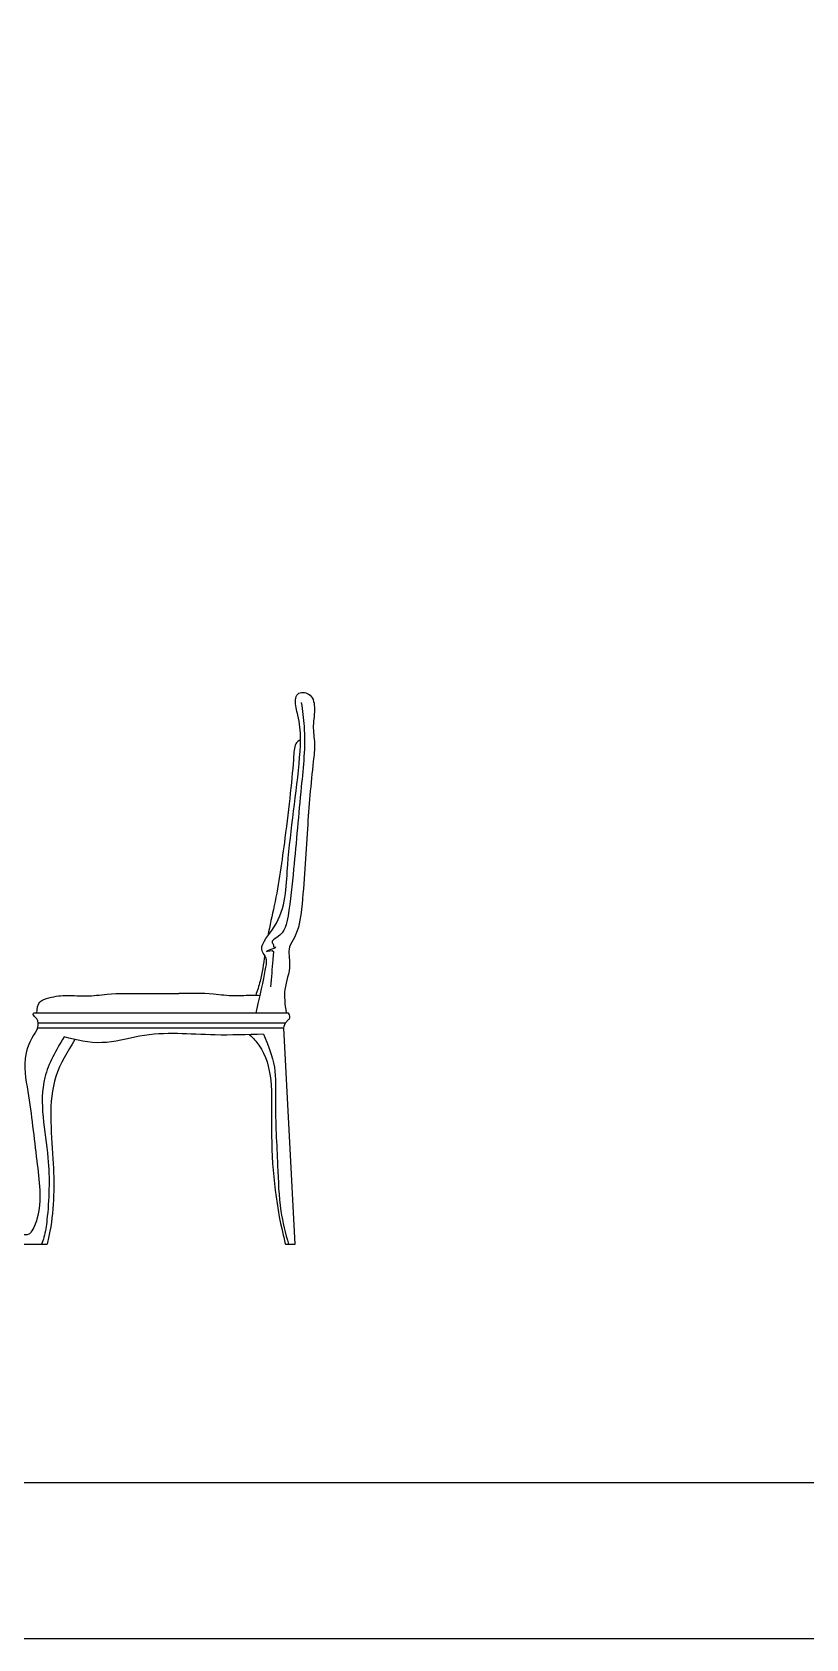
# Model space of a CAD drawing. Header units: inches. Extents: x 10 to 52.5, y 12.2 to 37.
# Drawn here: x 23.974 to 25.585, y 12.211 to 15.555 of the extents above; entities that cross this region are included whole.
import ezdxf

# ---------------------------------------------------------------- set-up
doc = ezdxf.new("R2010")
doc.units = ezdxf.units.IN
doc.header["$MEASUREMENT"] = 0
doc.layers.add('02', color=2, linetype='Continuous')
doc.layers.add('kadrbm', color=4, linetype='Continuous')

# ---------------------------------------------------------------- blocks, each defined once
blk = doc.blocks.new('kadrbm')
at = {"layer": 'kadrbm', "color": 4}
blk.add_lwpolyline([(0, 0), (0, 24.7972), (21, 24.7972), (21, 0), (0, 0)], close=True, dxfattribs=at)
blk.add_lwpolyline([(20.6631, 0.3257), (20.6631, 24.4603), (0.3369, 24.4603), (0.3369, 0.3257), (20.6631, 0.3257)], dxfattribs=at)

msp = doc.modelspace()

# ---------------------------------------------------------------- linework, layer by layer
at = {"layer": '02'}
for p, q in [((24.2026, 13.5538), (24.2791, 13.5538)), ((24.508, 13.5134), (23.9768, 13.5134)), ((24.498, 13.482), (23.9854, 13.482)), ((24.5013, 13.492), (23.9867, 13.492)), ((24.5216, 13.032), (24.498, 13.482)), ((23.9466, 13.032), (24.0056, 13.032)), ((24.5013, 13.032), (24.5216, 13.032))]:
    msp.add_line(p, q, dxfattribs=at)
for points, knots in [([(24.4404, 13.5134), (24.4531, 13.5703), (24.4585, 13.5956), (24.4642, 13.6278), (24.4427, 13.6502), (24.5016, 13.71), (24.5032, 13.8399), (24.528, 13.9896), (24.536, 14.1116), (24.5197, 14.158), (24.5264, 14.1826), (24.5564, 14.1804), (24.5648, 14.1459), (24.5567, 14.1121), (24.5636, 14.074), (24.5551, 14.0027), (24.5453, 13.8878), (24.5402, 13.7657), (24.5285, 13.6814), (24.5047, 13.6472), (24.5151, 13.608), (24.496, 13.5652), (24.5003, 13.5324), (24.5028, 13.5134)], [35.311465, 35.311465, 35.311465, 35.311465, 93.131805, 112.813179, 127.160363, 175.624598, 302.726903, 527.950816, 628.847535, 661.206232, 674.455693, 696.609899, 726.339103, 765.778625, 802.762974, 839.747439, 980.515741, 1148.258851, 1209.121972, 1231.128872, 1268.03133, 1320.624602, 1365.898803, 1365.898803, 1365.898803, 1365.898803]), ([(24.5327, 14.082), (24.5327, 14.082), (24.5199, 14.0776), (24.518, 14.0262), (24.5031, 13.8946), (24.4847, 13.7621), (24.4687, 13.6953), (24.4648, 13.6742)], [0, 0, 0, 0, 42.111448, 101.155334, 296.068462, 438.0369, 502.223159, 502.223159, 502.223159, 502.223159]), ([(24.4584, 13.6333), (24.4557, 13.6152), (24.4515, 13.587), (24.4428, 13.5598), (24.4395, 13.55)], [543.609515, 543.609515, 543.609515, 543.609515, 598.257514, 629.213333, 629.213333, 629.213333, 629.213333]), ([(23.9842, 13.5134), (23.9845, 13.5224), (23.9861, 13.5383), (24.0159, 13.5477), (24.0474, 13.5516), (24.0883, 13.547), (24.1396, 13.555), (24.1784, 13.5543), (24.2026, 13.5538)], [4.006057, 4.006057, 4.006057, 4.006057, 28.148004, 48.809139, 87.827578, 126.545663, 170.396848, 242.810195, 242.810195, 242.810195, 242.810195]), ([(24.4484, 13.5494), (24.4436, 13.5498), (24.4262, 13.5507), (24.3934, 13.547), (24.3422, 13.555), (24.3033, 13.5543), (24.2791, 13.5538)], [73.067944, 73.067944, 73.067944, 73.067944, 87.827578, 126.545663, 170.396848, 242.810195, 242.810195, 242.810195, 242.810195]), ([(23.9826, 13.4754), (23.9845, 13.4794), (23.9889, 13.489), (23.9847, 13.502), (23.9765, 13.5083), (23.9763, 13.5114), (23.9768, 13.5134)], [0, 0, 0, 0, 12.887177, 31.254216, 35.577763, 41.891922, 41.891922, 41.891922, 41.891922]), ([(24.498, 13.482), (24.4992, 13.487), (24.501, 13.4944), (24.512, 13.502), (24.5104, 13.5087), (24.508, 13.5134)], [0, 0, 0, 0, 14.936935, 22.142738, 36.023512, 36.023512, 36.023512, 36.023512]), ([(23.9847, 13.4801), (23.9741, 13.4631), (23.9521, 13.4228), (23.9704, 13.3258), (23.9819, 13.2154), (23.9963, 13.1127), (23.9768, 13.0635), (23.9656, 13.0499), (23.9469, 13.0542), (23.9458, 13.0415), (23.9466, 13.032)], [13.792869, 13.792869, 13.792869, 13.792869, 72.037933, 149.539069, 295.081126, 416.392002, 446.341751, 452.259291, 467.057289, 489.304589, 489.304589, 489.304589, 489.304589]), ([(24.0405, 13.4636), (24.0241, 13.4361), (23.9794, 13.3591), (24.0128, 13.2233), (24.0092, 13.1135), (24.0013, 13.053), (23.9954, 13.0368), (23.9934, 13.032)], [3.886746, 3.886746, 3.886746, 3.886746, 97.307595, 264.750805, 394.444836, 430.551429, 446.105096, 446.105096, 446.105096, 446.105096]), ([(24.0633, 13.458), (24.0473, 13.4332), (24.0027, 13.3584), (24.0208, 13.2155), (24.0199, 13.0993), (24.0076, 13.0411), (24.0056, 13.032)], [15.438471, 15.438471, 15.438471, 15.438471, 102.007901, 273.631252, 424.354883, 452.127999, 452.127999, 452.127999, 452.127999]), ([(24.4557, 13.4692), (24.4214, 13.4681), (24.3273, 13.4653), (24.2313, 13.4779), (24.1197, 13.4448), (24.0667, 13.4567), (24.0405, 13.4636)], [5.473448, 5.473448, 5.473448, 5.473448, 108.531589, 287.855387, 369.246813, 449.062917, 449.062917, 449.062917, 449.062917]), ([(24.4265, 13.4683), (24.4339, 13.4614), (24.4768, 13.4159), (24.4676, 13.2592), (24.4786, 13.1254), (24.4988, 13.042), (24.5013, 13.032)], [35.756542, 35.756542, 35.756542, 35.756542, 65.867639, 226.773632, 453.695951, 484.320174, 484.320174, 484.320174, 484.320174]), ([(24.4557, 13.4692), (24.4652, 13.4468), (24.4834, 13.4023), (24.4784, 13.3084), (24.4854, 13.2092), (24.4876, 13.1085), (24.5014, 13.0549), (24.5076, 13.032)], [6.301127, 6.301127, 6.301127, 6.301127, 78.25036, 148.982095, 283.607735, 378.494871, 449.266576, 449.266576, 449.266576, 449.266576])]:
    msp.add_open_spline(points, degree=3, knots=knots, dxfattribs=at)
msp.add_spline([(24.5343, 14.1595), (24.5401, 14.1102), (24.5343, 13.984), (24.5184, 13.8129), (24.5068, 13.7157), (24.4836, 13.6708), (24.4734, 13.6606), (24.4763, 13.6548), (24.4778, 13.6504), (24.4807, 13.6504), (24.4618, 13.6417), (24.4763, 13.6417), (24.4763, 13.6388), (24.4749, 13.6243), (24.4705, 13.5678)], degree=3, dxfattribs=at)

# ---------------------------------------------------------------- block references
at = {"layer": 'kadrbm'}
msp.add_blockref('kadrbm', (10.0018, 12.2106), dxfattribs=at)

doc.saveas('drawing.dxf')
